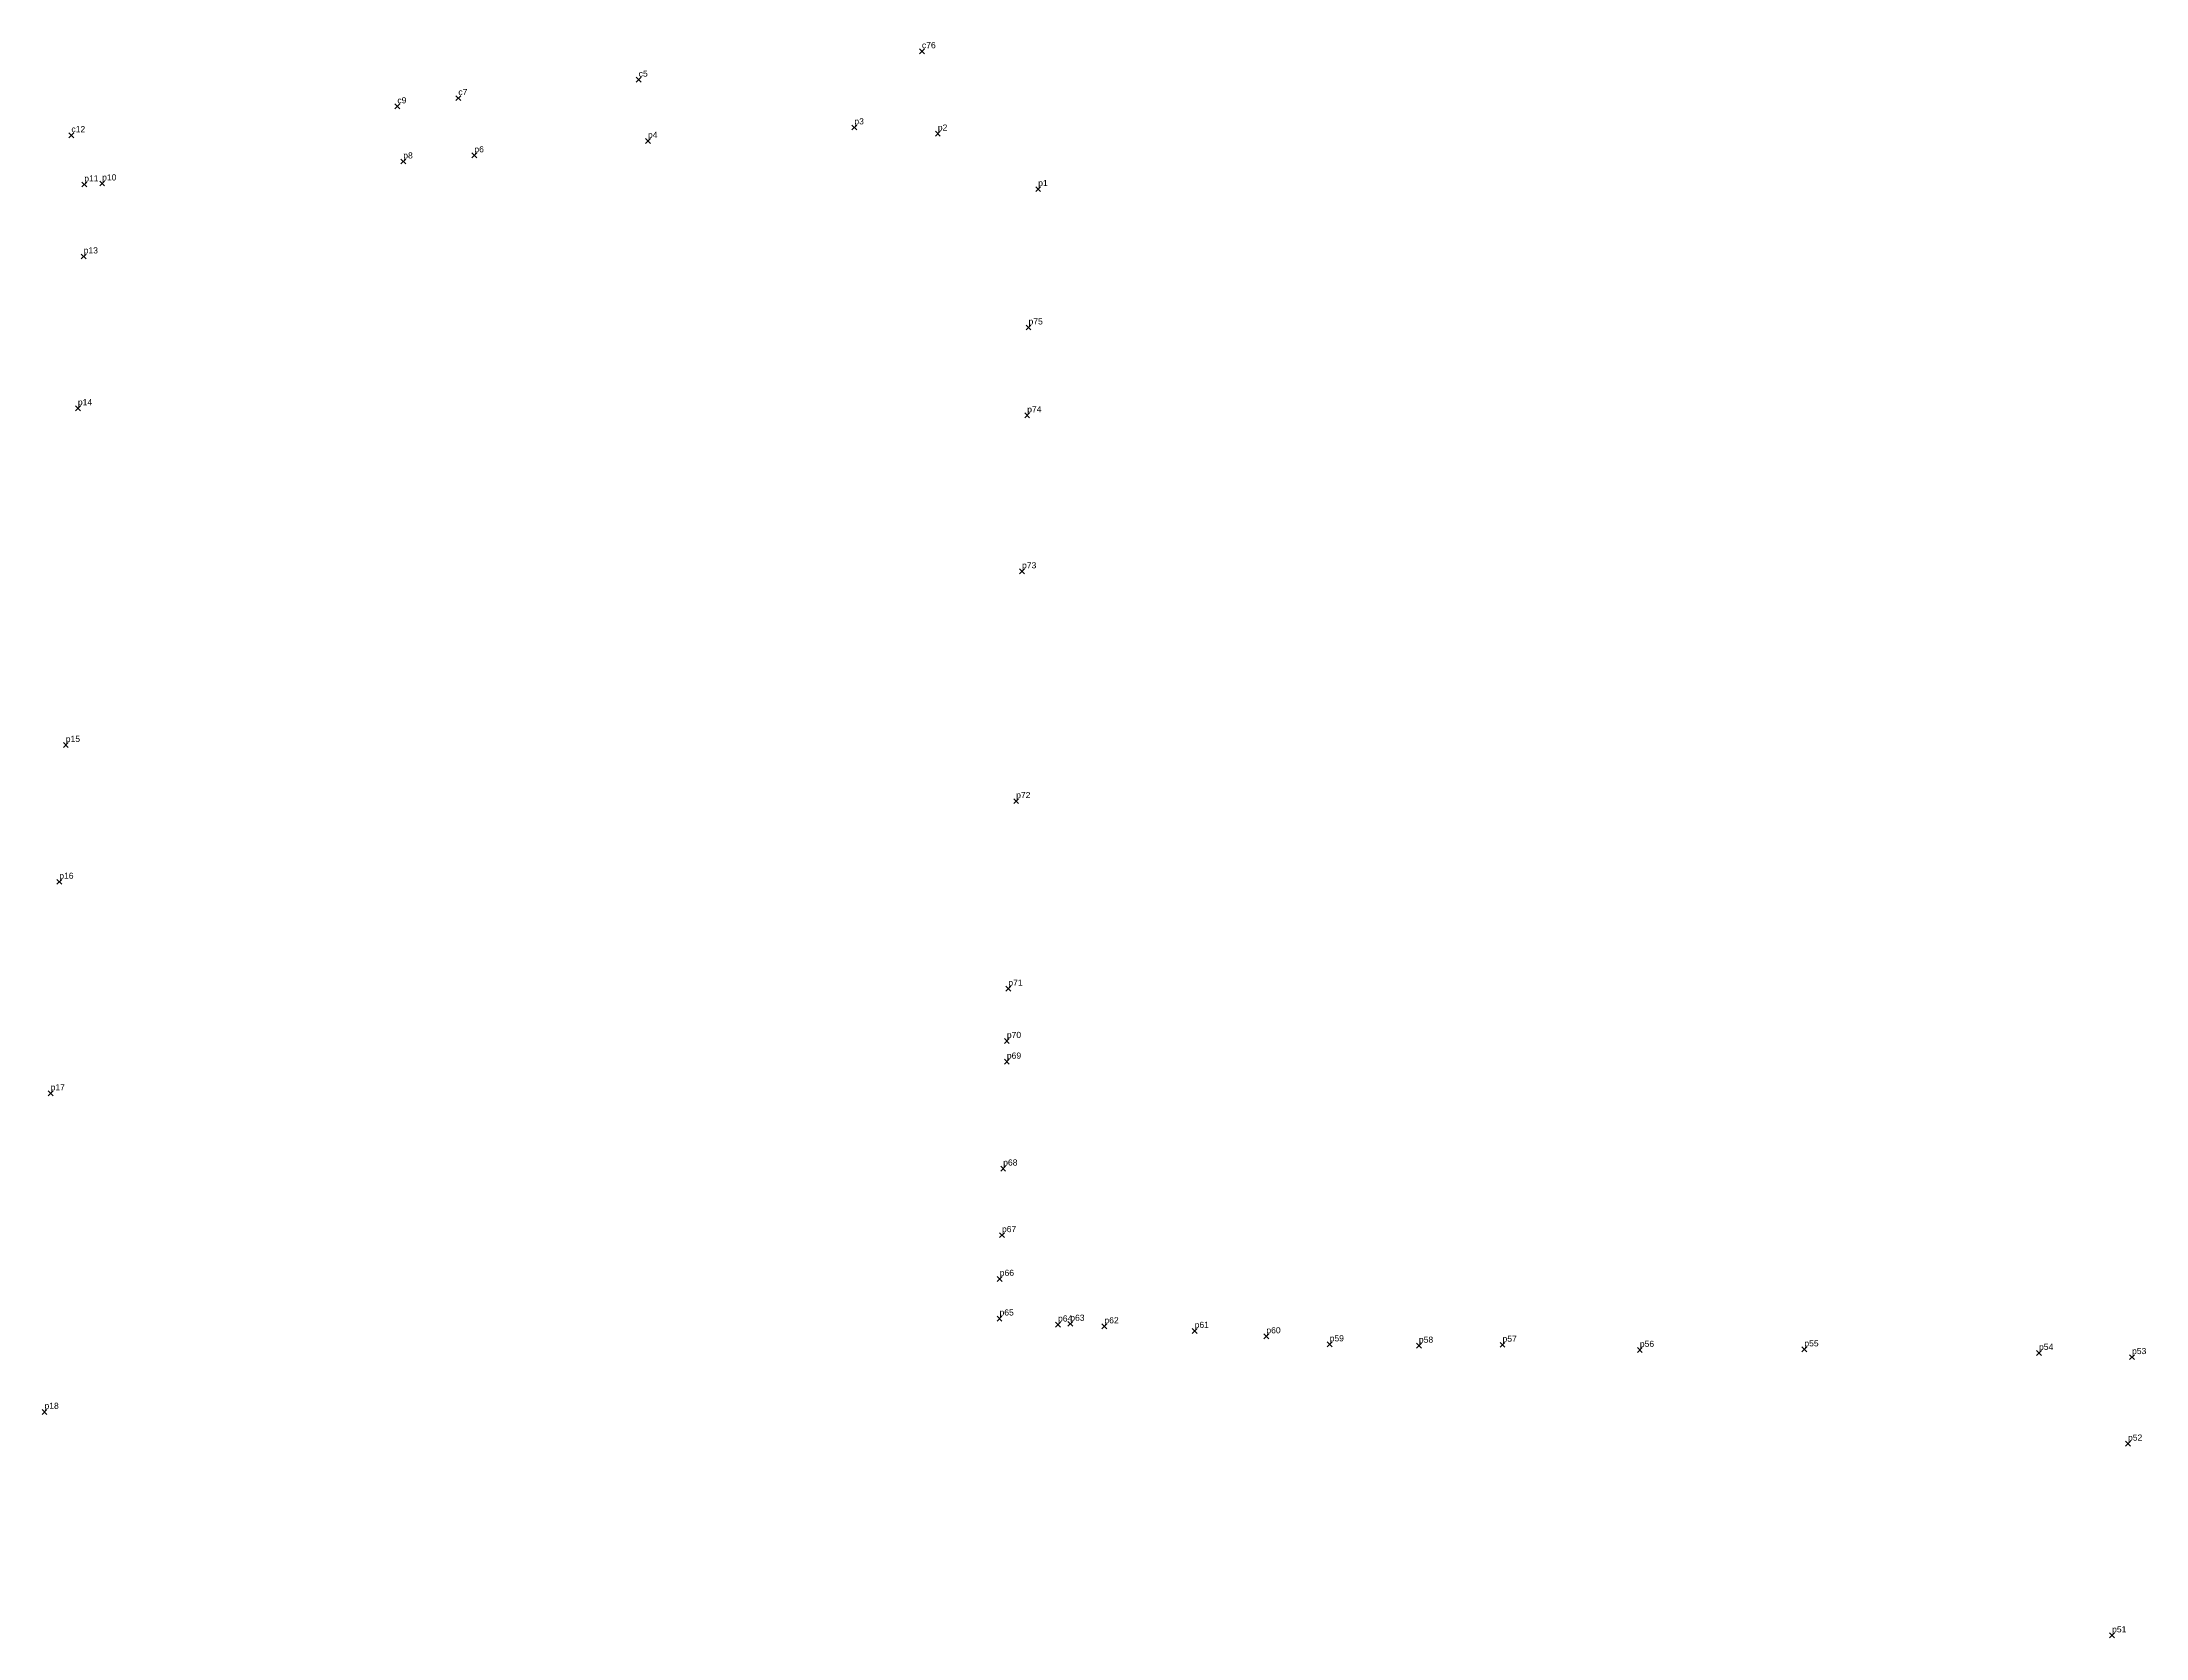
# Model space of a CAD drawing. Header units: millimetres. Extents: x 603863 to 606198, y 1299482 to 1300147.
# Drawn here: x 606026.2 to 606198.1, y 1299621 to 1299751.3 of the extents above; entities that cross this region are included whole.
import ezdxf

# ---------------------------------------------------------------- set-up
doc = ezdxf.new("R2010")
doc.units = ezdxf.units.MM
doc.header["$PDMODE"] = 3
doc.header["$PDSIZE"] = 0.2
doc.layers.add('Point', color=5, linetype='CONTINUOUS', lineweight=100)
doc.layers.add('Point_Name', color=1, linetype='CONTINUOUS', lineweight=100)
doc.styles.get("Standard").update_dxf_attribs({"font": 'arial.ttf', "width": 0.65})

msp = doc.modelspace()

# ---------------------------------------------------------------- linework, layer by layer
at = {"layer": 'Point'}
for p in [(606098.07, 1299750.56, 113.1), (606074.93, 1299748.24, 113.44), (606055.22, 1299746.06, 113.66), (606060.2, 1299746.73, 113.65), (606092.55, 1299744.34, 113.49), (606028.59, 1299743.7, 113.91), (606075.69, 1299743.24, 113.37), (606099.37, 1299743.83, 113.1), (606055.7, 1299741.56, 113.47), (606061.51, 1299742.06, 113.57), (606029.64, 1299739.68, 113.83), (606031.1, 1299739.76, 113.79), (606107.57, 1299739.3, 113.1), (606029.59, 1299733.8, 113.65), (606106.78, 1299728, 113), (606029.12, 1299721.4, 113.52), (606106.67, 1299720.82, 112.87), (606106.25, 1299708.08, 112.8), (606028.13, 1299693.9, 113.28), (606105.77, 1299689.31, 112.53), (606027.6, 1299682.72, 113.23), (606105.13, 1299673.99, 112.36), (606105.01, 1299669.72, 112.24), (606105.01, 1299668.03, 112.4), (606026.89, 1299665.44, 112.91), (606104.71, 1299659.3, 112.12), (606104.61, 1299653.86, 112.2), (606104.43, 1299650.29, 112.11), (606104.41, 1299647.05, 112.09), (606109.19, 1299646.56, 112.09), (606110.19, 1299646.62, 111.99), (606112.98, 1299646.41, 111.99), (606120.35, 1299646.04, 112.09), (606126.21, 1299645.6, 111.96), (606131.38, 1299644.94, 111.95), (606138.67, 1299644.83, 111.87), (606145.5, 1299644.91, 111.87), (606156.72, 1299644.49, 111.71), (606170.16, 1299644.53, 111.58), (606189.33, 1299644.24, 111.28), (606196.93, 1299643.9, 111.55), (606026.39, 1299639.43, 112.96), (606196.6, 1299636.83, 111.28), (606195.3, 1299621.17, 111.26)]:
    msp.add_point(p, dxfattribs=at)

# ---------------------------------------------------------------- texts
at = {"layer": 'Point_Name'}
for s, p in [('c76', (606098.07, 1299750.81)), ('c5', (606074.93, 1299748.49)), ('c9', (606055.22, 1299746.31)), ('c7', (606060.2, 1299746.98)), ('c12', (606028.59, 1299743.95)), ('p3', (606092.55, 1299744.59)), ('p2', (606099.37, 1299744.08)), ('p6', (606061.51, 1299742.31)), ('p4', (606075.69, 1299743.49)), ('p8', (606055.7, 1299741.81)), ('p11', (606029.64, 1299739.93)), ('p10', (606031.1, 1299740.01)), ('p1', (606107.57, 1299739.55)), ('p13', (606029.59, 1299734.05)), ('p75', (606106.78, 1299728.25)), ('p14', (606029.12, 1299721.65)), ('p74', (606106.67, 1299721.07)), ('p73', (606106.25, 1299708.33)), ('p15', (606028.13, 1299694.15)), ('p72', (606105.77, 1299689.56)), ('p16', (606027.6, 1299682.97)), ('p71', (606105.13, 1299674.24)), ('p70', (606105.01, 1299669.97)), ('p69', (606105.01, 1299668.28)), ('p17', (606026.89, 1299665.69)), ('p68', (606104.71, 1299659.55)), ('p67', (606104.61, 1299654.11)), ('p66', (606104.43, 1299650.54)), ('p65', (606104.41, 1299647.3)), ('p64', (606109.19, 1299646.81)), ('p63', (606110.19, 1299646.87)), ('p62', (606112.98, 1299646.66)), ('p61', (606120.35, 1299646.29)), ('p60', (606126.21, 1299645.85)), ('p59', (606131.38, 1299645.19)), ('p58', (606138.67, 1299645.08)), ('p57', (606145.5, 1299645.16)), ('p56', (606156.72, 1299644.74)), ('p55', (606170.16, 1299644.78)), ('p54', (606189.33, 1299644.49)), ('p53', (606196.93, 1299644.15)), ('p18', (606026.39, 1299639.68)), ('p52', (606196.6, 1299637.08)), ('p51', (606195.3, 1299621.42))]:
    msp.add_text(s, height=0.5, dxfattribs=at).set_placement(p)

doc.saveas('drawing.dxf')
